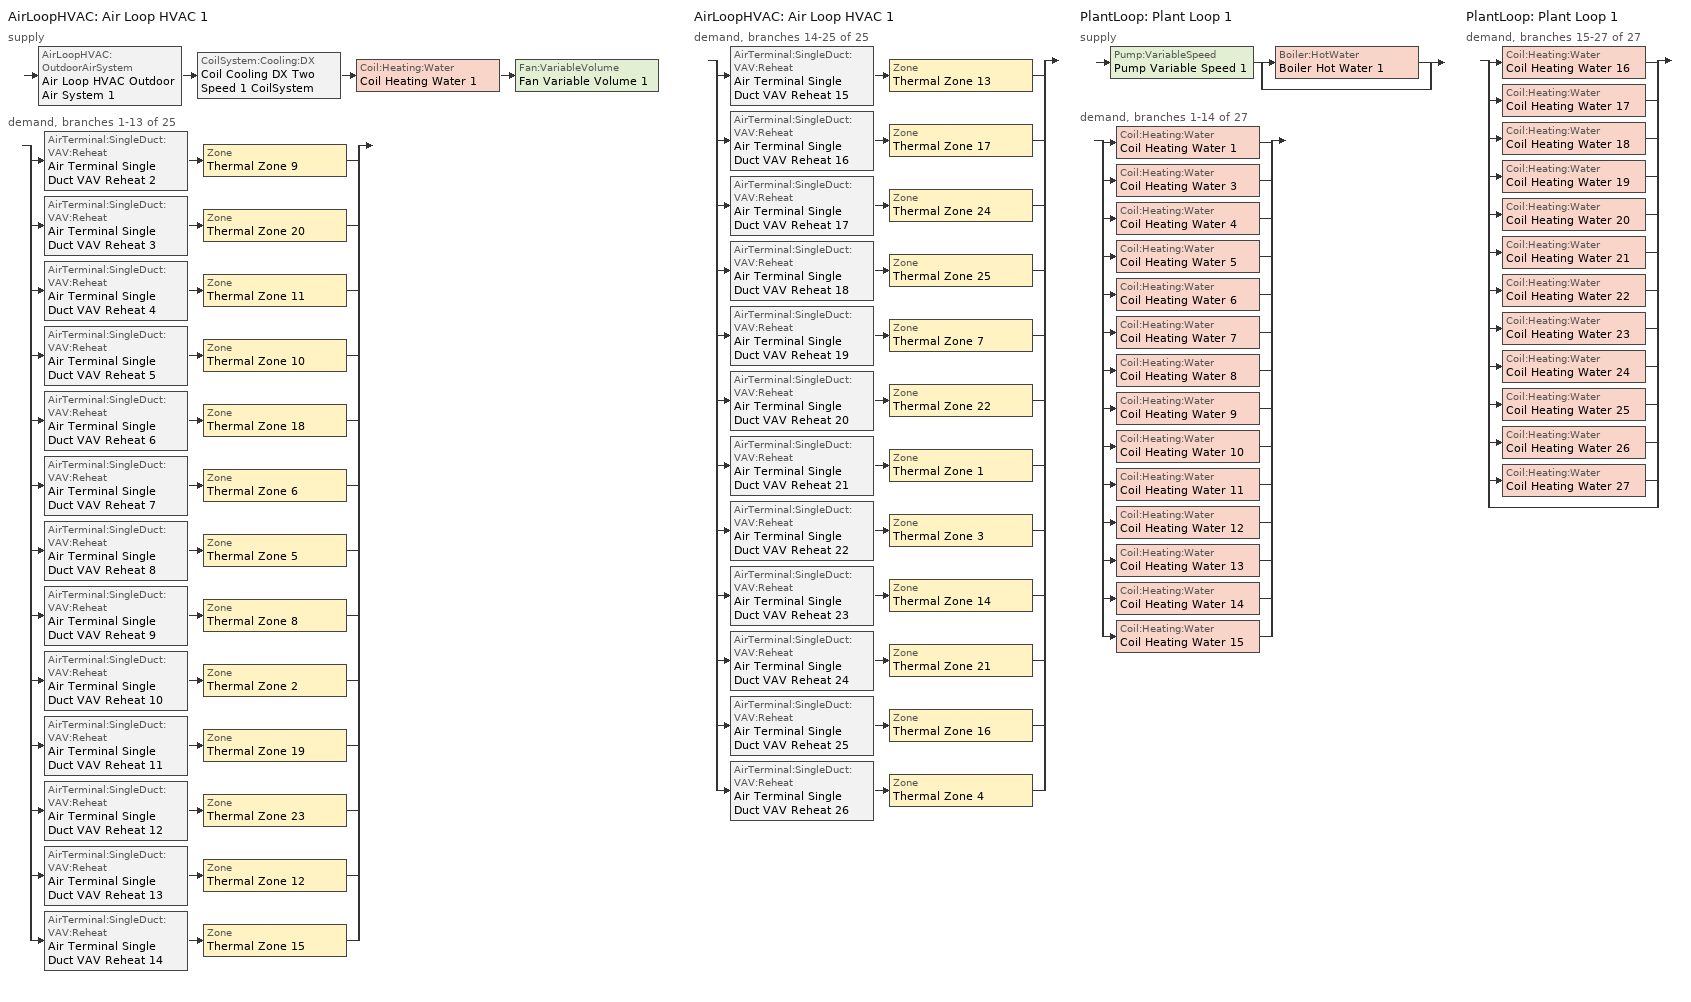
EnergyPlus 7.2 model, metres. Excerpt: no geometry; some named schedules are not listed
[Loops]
AirLoopHVAC 'Air Loop HVAC 1'
 supply: AirLoopHVAC:OutdoorAirSystem 'Air Loop HVAC Outdoor Air System 1' > CoilSystem:Cooling:DX 'Coil Cooling DX Two Speed 1 CoilSystem' > Coil:Heating:Water 'Coil Heating Water 1' > Fan:VariableVolume 'Fan Variable Volume 1'
 demand, branches 1-13 of 25: split
  | AirTerminal:SingleDuct:VAV:Reheat 'Air Terminal Single Duct VAV Reheat 2' > Zone 'Thermal Zone 9'
  | AirTerminal:SingleDuct:VAV:Reheat 'Air Terminal Single Duct VAV Reheat 3' > Zone 'Thermal Zone 20'
  | AirTerminal:SingleDuct:VAV:Reheat 'Air Terminal Single Duct VAV Reheat 4' > Zone 'Thermal Zone 11'
  | AirTerminal:SingleDuct:VAV:Reheat 'Air Terminal Single Duct VAV Reheat 5' > Zone 'Thermal Zone 10'
  | AirTerminal:SingleDuct:VAV:Reheat 'Air Terminal Single Duct VAV Reheat 6' > Zone 'Thermal Zone 18'
  | AirTerminal:SingleDuct:VAV:Reheat 'Air Terminal Single Duct VAV Reheat 7' > Zone 'Thermal Zone 6'
  | AirTerminal:SingleDuct:VAV:Reheat 'Air Terminal Single Duct VAV Reheat 8' > Zone 'Thermal Zone 5'
  | AirTerminal:SingleDuct:VAV:Reheat 'Air Terminal Single Duct VAV Reheat 9' > Zone 'Thermal Zone 8'
  | AirTerminal:SingleDuct:VAV:Reheat 'Air Terminal Single Duct VAV Reheat 10' > Zone 'Thermal Zone 2'
  | AirTerminal:SingleDuct:VAV:Reheat 'Air Terminal Single Duct VAV Reheat 11' > Zone 'Thermal Zone 19'
  | AirTerminal:SingleDuct:VAV:Reheat 'Air Terminal Single Duct VAV Reheat 12' > Zone 'Thermal Zone 23'
  | AirTerminal:SingleDuct:VAV:Reheat 'Air Terminal Single Duct VAV Reheat 13' > Zone 'Thermal Zone 12'
  | AirTerminal:SingleDuct:VAV:Reheat 'Air Terminal Single Duct VAV Reheat 14' > Zone 'Thermal Zone 15'
AirLoopHVAC 'Air Loop HVAC 1'
 demand, branches 14-25 of 25: split
  | AirTerminal:SingleDuct:VAV:Reheat 'Air Terminal Single Duct VAV Reheat 15' > Zone 'Thermal Zone 13'
  | AirTerminal:SingleDuct:VAV:Reheat 'Air Terminal Single Duct VAV Reheat 16' > Zone 'Thermal Zone 17'
  | AirTerminal:SingleDuct:VAV:Reheat 'Air Terminal Single Duct VAV Reheat 17' > Zone 'Thermal Zone 24'
  | AirTerminal:SingleDuct:VAV:Reheat 'Air Terminal Single Duct VAV Reheat 18' > Zone 'Thermal Zone 25'
  | AirTerminal:SingleDuct:VAV:Reheat 'Air Terminal Single Duct VAV Reheat 19' > Zone 'Thermal Zone 7'
  | AirTerminal:SingleDuct:VAV:Reheat 'Air Terminal Single Duct VAV Reheat 20' > Zone 'Thermal Zone 22'
  | AirTerminal:SingleDuct:VAV:Reheat 'Air Terminal Single Duct VAV Reheat 21' > Zone 'Thermal Zone 1'
  | AirTerminal:SingleDuct:VAV:Reheat 'Air Terminal Single Duct VAV Reheat 22' > Zone 'Thermal Zone 3'
  | AirTerminal:SingleDuct:VAV:Reheat 'Air Terminal Single Duct VAV Reheat 23' > Zone 'Thermal Zone 14'
  | AirTerminal:SingleDuct:VAV:Reheat 'Air Terminal Single Duct VAV Reheat 24' > Zone 'Thermal Zone 21'
  | AirTerminal:SingleDuct:VAV:Reheat 'Air Terminal Single Duct VAV Reheat 25' > Zone 'Thermal Zone 16'
  | AirTerminal:SingleDuct:VAV:Reheat 'Air Terminal Single Duct VAV Reheat 26' > Zone 'Thermal Zone 4'
PlantLoop 'Plant Loop 1'
 supply: Pump:VariableSpeed 'Pump Variable Speed 1' > split
  | Boiler:HotWater 'Boiler Hot Water 1'
  | bypass
 demand, branches 1-14 of 27: split
  | Coil:Heating:Water 'Coil Heating Water 1'
  | Coil:Heating:Water 'Coil Heating Water 3'
  | Coil:Heating:Water 'Coil Heating Water 4'
  | Coil:Heating:Water 'Coil Heating Water 5'
  | Coil:Heating:Water 'Coil Heating Water 6'
  | Coil:Heating:Water 'Coil Heating Water 7'
  | Coil:Heating:Water 'Coil Heating Water 8'
  | Coil:Heating:Water 'Coil Heating Water 9'
  | Coil:Heating:Water 'Coil Heating Water 10'
  | Coil:Heating:Water 'Coil Heating Water 11'
  | Coil:Heating:Water 'Coil Heating Water 12'
  | Coil:Heating:Water 'Coil Heating Water 13'
  | Coil:Heating:Water 'Coil Heating Water 14'
  | Coil:Heating:Water 'Coil Heating Water 15'
PlantLoop 'Plant Loop 1'
 demand, branches 15-27 of 27: split
  | Coil:Heating:Water 'Coil Heating Water 16'
  | Coil:Heating:Water 'Coil Heating Water 17'
  | Coil:Heating:Water 'Coil Heating Water 18'
  | Coil:Heating:Water 'Coil Heating Water 19'
  | Coil:Heating:Water 'Coil Heating Water 20'
  | Coil:Heating:Water 'Coil Heating Water 21'
  | Coil:Heating:Water 'Coil Heating Water 22'
  | Coil:Heating:Water 'Coil Heating Water 23'
  | Coil:Heating:Water 'Coil Heating Water 24'
  | Coil:Heating:Water 'Coil Heating Water 25'
  | Coil:Heating:Water 'Coil Heating Water 26'
  | Coil:Heating:Water 'Coil Heating Water 27'
  | bypass
[AirLoopHVAC]
Air Loop HVAC 1: Design Supply Air Flow Rate {m3/s}=AutoSize
[Sizing:System]
Air Loop HVAC 1: Type of Load to Size On=Sensible; Design Outdoor Air Flow Rate {m3/s}=Autosize; Minimum System Air Flow Ratio=0.3; Preheat Design Temperature {C}=7; Preheat Design Humidity Ratio {kgWater/kgDryAir}=0.008; Precool Design Temperature {C}=12.8; Precool Design Humidity Ratio {kgWater/kgDryAir}=0.008; Central Cooling Design Supply Air Temperature {C}=12.8; Central Heating Design Supply Air Temperature {C}=12.8; Sizing Option=NonCoincident; 100% Outdoor Air in Cooling=Yes; 100% Outdoor Air in Heating=Yes; Central Cooling Design Supply Air Humidity Ratio {kgWater/kgDryAir}=0.0085; Central Heating Design Supply Air Humidity Ratio {kgWater/kgDryAir}=0.008; Cooling Design Air Flow Method=DesignDay; Cooling Design Air Flow Rate {m3/s}=0; Heating Design Air Flow Method=DesignDay; Heating Design Air Flow Rate {m3/s}=0; System Outdoor Air Method=ZoneSum
[Controller:WaterCoil]
Controller Water Coil 1: Control Variable=Temperature; Action=Normal; Actuator Variable=Flow; Controller Convergence Tolerance {deltaC}=Autosize; Maximum Actuated Flow {m3/s}=Autosize; Minimum Actuated Flow {m3/s}=1e-07
[Controller:OutdoorAir]
Controller Outdoor Air 1: Minimum Outdoor Air Flow Rate {m3/s}=Autosize; Maximum Outdoor Air Flow Rate {m3/s}=Autosize; Economizer Control Type=FixedDryBulb; Economizer Control Action Type=ModulateFlow; Economizer Maximum Limit Dry-Bulb Temperature {C}=30; Economizer Maximum Limit Enthalpy {J/kg}=64000; Economizer Minimum Limit Dry-Bulb Temperature {C}=-100; Lockout Type=NoLockout; Minimum Limit Type=FixedMinimum; High Humidity Control=No; Control High Indoor Humidity Based on Outdoor Humidity Ratio=Yes; Heat Recovery Bypass Control Type=BypassWhenOAFlowGreaterThanMinimum
[SetpointManager:MixedAir] Control Variable=Temperature
Setpoint Manager Mixed Air 3; Setpoint Manager Mixed Air 2; Setpoint Manager Mixed Air 1
[CoilSystem:Cooling:DX]
Coil Cooling DX Two Speed 1 CoilSystem: Availability Schedule=Always_On; Cooling Coil=Coil Cooling DX Two Speed 1
[Coil:Cooling:DX:TwoSpeed]
Coil Cooling DX Two Speed 1: Availability Schedule=Always_On; Rated High Speed Total Cooling Capacity {W}=Autosize; Rated High Speed Sensible Heat Ratio=Autosize; Rated High Speed COP {W/W}=5.5; Rated High Speed Air Flow Rate {m3/s}=Autosize; Total Cooling Capacity Function of Temperature Curve=Curve Biquadratic 1; Total Cooling Capacity Function of Flow Fraction Curve=Curve Quadratic 1; Energy Input Ratio Function of Temperature Curve=Curve Biquadratic 2; Energy Input Ratio Function of Flow Fraction Curve=Curve Quadratic 2; Part Load Fraction Correlation Curve=Curve Quadratic 3; Rated Low Speed Total Cooling Capacity {W}=Autosize; Rated Low Speed Sensible Heat Ratio=0.69; Rated Low Speed COP {W/W}=6.6; Rated Low Speed Air Flow Rate {m3/s}=Autosize; Low Speed Total Cooling Capacity Function of Temperature Curve=Curve Biquadratic 3; Low Speed Energy Input Ratio Function of Temperature Curve=Curve Biquadratic 4; Condenser Type=AirCooled; High Speed Evaporative Condenser Effectiveness=0; Low Speed Evaporative Condenser Effectiveness=0; Basin Heater Capacity {W/K}=10; Basin Heater Setpoint Temperature {C}=2
[Coil:Heating:Water] Availability Schedule=Always_On; U-Factor Times Area Value {W/K}=Autosize; Maximum Water Flow Rate {m3/s}=Autosize; Performance Input Method=UFactorTimesAreaAndDesignWaterFlowRate; Rated Capacity {W}=Autosize; Rated Inlet Water Temperature {C}=82.2; Rated Inlet Air Temperature {C}=16.6; Rated Outlet Water Temperature {C}=71.1; Rated Outlet Air Temperature {C}=32.2; Rated Ratio for Air and Water Convection=0.5
Coil Heating Water 1; Coil Heating Water 3; Coil Heating Water 4; Coil Heating Water 5; Coil Heating Water 6; Coil Heating Water 7; Coil Heating Water 8; Coil Heating Water 9; Coil Heating Water 10; Coil Heating Water 11; Coil Heating Water 12; Coil Heating Water 13; Coil Heating Water 14; Coil Heating Water 15; Coil Heating Water 16; Coil Heating Water 17; Coil Heating Water 18; Coil Heating Water 19; Coil Heating Water 20; Coil Heating Water 21; Coil Heating Water 22; Coil Heating Water 23; Coil Heating Water 24; Coil Heating Water 25; Coil Heating Water 26; Coil Heating Water 27
[Fan:VariableVolume]
Fan Variable Volume 1: Availability Schedule=Always_On; Fan Efficiency=0.5; Pressure Rise {Pa}=500; Maximum Flow Rate {m3/s}=AutoSize; Fan Power Minimum Flow Rate Input Method=FixedFlowRate; Fan Power Minimum Flow Fraction=0; Fan Power Minimum Air Flow Rate {m3/s}=0; Motor Efficiency=0.93; Motor In Airstream Fraction=1; Fan Power Coefficient 1=0.0407599; Fan Power Coefficient 2=0.088045; Fan Power Coefficient 3=-0.0729261; Fan Power Coefficient 4=0.94374; Fan Power Coefficient 5=0
[SetpointManager:Scheduled] Control Variable=Temperature
Name | Schedule
Setpoint Manager Scheduled 1 | Deck_Temperature
Setpoint Manager Scheduled 2 | Hot_Water_Temperature
[AirTerminal:SingleDuct:VAV:Reheat] Availability Schedule=Always_On; Maximum Air Flow Rate {m3/s}=Autosize; Zone Minimum Air Flow Input Method=Constant; Constant Minimum Air Flow Fraction=0.3; Fixed Minimum Air Flow Rate {m3/s}=0.3; Maximum Hot Water or Steam Flow Rate {m3/s}=Autosize; Minimum Hot Water or Steam Flow Rate {m3/s}=0; Convergence Tolerance=0.001; Damper Heating Action=Normal; Maximum Flow per Zone Floor Area During Reheat {m3/s-m2}=Autocalculate; Maximum Flow Fraction During Reheat=Autocalculate; Maximum Reheat Air Temperature {C}=35
Name | Reheat Coil
Air Terminal Single Duct VAV Reheat 2 | Coil Heating Water 3
Air Terminal Single Duct VAV Reheat 3 | Coil Heating Water 4
Air Terminal Single Duct VAV Reheat 4 | Coil Heating Water 5
Air Terminal Single Duct VAV Reheat 5 | Coil Heating Water 6
Air Terminal Single Duct VAV Reheat 6 | Coil Heating Water 7
Air Terminal Single Duct VAV Reheat 7 | Coil Heating Water 8
Air Terminal Single Duct VAV Reheat 8 | Coil Heating Water 9
Air Terminal Single Duct VAV Reheat 9 | Coil Heating Water 10
Air Terminal Single Duct VAV Reheat 10 | Coil Heating Water 11
Air Terminal Single Duct VAV Reheat 11 | Coil Heating Water 12
Air Terminal Single Duct VAV Reheat 12 | Coil Heating Water 13
Air Terminal Single Duct VAV Reheat 13 | Coil Heating Water 14
Air Terminal Single Duct VAV Reheat 14 | Coil Heating Water 15
Air Terminal Single Duct VAV Reheat 15 | Coil Heating Water 16
Air Terminal Single Duct VAV Reheat 16 | Coil Heating Water 17
Air Terminal Single Duct VAV Reheat 17 | Coil Heating Water 18
Air Terminal Single Duct VAV Reheat 18 | Coil Heating Water 19
Air Terminal Single Duct VAV Reheat 19 | Coil Heating Water 20
Air Terminal Single Duct VAV Reheat 20 | Coil Heating Water 21
Air Terminal Single Duct VAV Reheat 21 | Coil Heating Water 22
Air Terminal Single Duct VAV Reheat 22 | Coil Heating Water 23
Air Terminal Single Duct VAV Reheat 23 | Coil Heating Water 24
Air Terminal Single Duct VAV Reheat 24 | Coil Heating Water 25
Air Terminal Single Duct VAV Reheat 25 | Coil Heating Water 26
Air Terminal Single Duct VAV Reheat 26 | Coil Heating Water 27
[PlantLoop]
Plant Loop 1: Fluid Type=Water; Plant Equipment Operation Scheme=Plant Loop 1 Operation Scheme List; Maximum Loop Temperature {C}=100; Minimum Loop Temperature {C}=0; Maximum Loop Flow Rate {m3/s}=Autosize; Minimum Loop Flow Rate {m3/s}=0; Plant Loop Volume {m3}=Autocalculate; Load Distribution Scheme=Optimal
[PlantEquipmentOperationSchemes]
Plant Loop 1 Operation Scheme List: Control Scheme Object Type 1=PlantEquipmentOperation:HeatingLoad; Control Scheme Name 1=Plant Loop 1 Heating Operation Scheme; Control Scheme Schedule Name 1=Plant Loop 1 On Schedule
[PlantEquipmentOperation:HeatingLoad]
Plant Loop 1 Heating Operation Scheme: Load Range Lower Limit 1 {W}=0; Load Range Upper Limit 1 {W}=1000000000; Range Equipment List Name 1=Plant Loop 1 Heating Equipment List
[PlantEquipmentList]
Plant Loop 1 Heating Equipment List: Boiler:HotWater, Boiler Hot Water 1
[Sizing:Plant]
Plant Loop 1: Loop Type=Heating; Design Loop Exit Temperature {C}=82; Loop Design Temperature Difference {deltaC}=11
[Pump:VariableSpeed]
Pump Variable Speed 1: Rated Flow Rate {m3/s}=Autosize; Rated Pump Head {Pa}=179352; Rated Power Consumption {W}=Autosize; Motor Efficiency=0.9; Fraction of Motor Inefficiencies to Fluid Stream=0; Coefficient 1 of the Part Load Performance Curve=0; Coefficient 2 of the Part Load Performance Curve=1; Coefficient 3 of the Part Load Performance Curve=0; Coefficient 4 of the Part Load Performance Curve=0; Minimum Flow Rate {m3/s}=0; Pump Control Type=Intermittent
[Boiler:HotWater]
Boiler Hot Water 1: Fuel Type=NaturalGas; Nominal Capacity {W}=Autosize; Nominal Thermal Efficiency=0.66; Design Water Outlet Temperature {C}=82; Design Water Flow Rate {m3/s}=Autosize; Minimum Part Load Ratio=0; Maximum Part Load Ratio=1; Optimum Part Load Ratio=1; Water Outlet Upper Temperature Limit {C}=99; Boiler Flow Mode=ConstantFlow; Parasitic Electric Load {W}=0; Sizing Factor=1
[ZoneControl:Thermostat] Control Object Type 1=ThermostatSetpoint:DualSetpoint; Control Name 1=Thermostat Setpoint Dual Setpoint 1
Name | Zone or ZoneList | Control Type Schedule
Thermal Zone 14 Thermostat | Thermal Zone 14 | Thermal Zone 14 Thermostat Schedule
Thermal Zone 15 Thermostat | Thermal Zone 15 | Thermal Zone 15 Thermostat Schedule
Thermal Zone 9 Thermostat | Thermal Zone 9 | Thermal Zone 9 Thermostat Schedule
Thermal Zone 1 Thermostat | Thermal Zone 1 | Thermal Zone 1 Thermostat Schedule
Thermal Zone 18 Thermostat | Thermal Zone 18 | Thermal Zone 18 Thermostat Schedule
Thermal Zone 17 Thermostat | Thermal Zone 17 | Thermal Zone 17 Thermostat Schedule
Thermal Zone 24 Thermostat | Thermal Zone 24 | Thermal Zone 24 Thermostat Schedule
Thermal Zone 8 Thermostat | Thermal Zone 8 | Thermal Zone 8 Thermostat Schedule
Thermal Zone 25 Thermostat | Thermal Zone 25 | Thermal Zone 25 Thermostat Schedule
Thermal Zone 3 Thermostat | Thermal Zone 3 | Thermal Zone 3 Thermostat Schedule
Thermal Zone 22 Thermostat | Thermal Zone 22 | Thermal Zone 22 Thermostat Schedule
Thermal Zone 12 Thermostat | Thermal Zone 12 | Thermal Zone 12 Thermostat Schedule
Thermal Zone 11 Thermostat | Thermal Zone 11 | Thermal Zone 11 Thermostat Schedule
Thermal Zone 16 Thermostat | Thermal Zone 16 | Thermal Zone 16 Thermostat Schedule
Thermal Zone 5 Thermostat | Thermal Zone 5 | Thermal Zone 5 Thermostat Schedule
Thermal Zone 20 Thermostat | Thermal Zone 20 | Thermal Zone 20 Thermostat Schedule
Thermal Zone 21 Thermostat | Thermal Zone 21 | Thermal Zone 21 Thermostat Schedule
Thermal Zone 19 Thermostat | Thermal Zone 19 | Thermal Zone 19 Thermostat Schedule
Thermal Zone 23 Thermostat | Thermal Zone 23 | Thermal Zone 23 Thermostat Schedule
Thermal Zone 13 Thermostat | Thermal Zone 13 | Thermal Zone 13 Thermostat Schedule
Thermal Zone 10 Thermostat | Thermal Zone 10 | Thermal Zone 10 Thermostat Schedule
Thermal Zone 2 Thermostat | Thermal Zone 2 | Thermal Zone 2 Thermostat Schedule
Thermal Zone 6 Thermostat | Thermal Zone 6 | Thermal Zone 6 Thermostat Schedule
Thermal Zone 7 Thermostat | Thermal Zone 7 | Thermal Zone 7 Thermostat Schedule
Thermal Zone 4 Thermostat | Thermal Zone 4 | Thermal Zone 4 Thermostat Schedule
[ThermostatSetpoint:DualSetpoint]
Thermostat Setpoint Dual Setpoint 1: Heating Setpoint Temperature Schedule=Heating Sch; Cooling Setpoint Temperature Schedule=Cooling Sch
[Zone equipment]
Thermal Zone 14: Air Terminal Single Duct VAV Reheat 23
Thermal Zone 15: Air Terminal Single Duct VAV Reheat 14
Thermal Zone 9: Air Terminal Single Duct VAV Reheat 2
Thermal Zone 1: Air Terminal Single Duct VAV Reheat 21
Thermal Zone 18: Air Terminal Single Duct VAV Reheat 6
Thermal Zone 17: Air Terminal Single Duct VAV Reheat 16
Thermal Zone 24: Air Terminal Single Duct VAV Reheat 17
Thermal Zone 8: Air Terminal Single Duct VAV Reheat 9
Thermal Zone 25: Air Terminal Single Duct VAV Reheat 18
Thermal Zone 3: Air Terminal Single Duct VAV Reheat 22
Thermal Zone 22: Air Terminal Single Duct VAV Reheat 20
Thermal Zone 12: Air Terminal Single Duct VAV Reheat 13
Thermal Zone 11: Air Terminal Single Duct VAV Reheat 4
Thermal Zone 16: Air Terminal Single Duct VAV Reheat 25
Thermal Zone 5: Air Terminal Single Duct VAV Reheat 8
Thermal Zone 20: Air Terminal Single Duct VAV Reheat 3
Thermal Zone 21: Air Terminal Single Duct VAV Reheat 24
Thermal Zone 19: Air Terminal Single Duct VAV Reheat 11
Thermal Zone 23: Air Terminal Single Duct VAV Reheat 12
Thermal Zone 13: Air Terminal Single Duct VAV Reheat 15
Thermal Zone 10: Air Terminal Single Duct VAV Reheat 5
Thermal Zone 2: Air Terminal Single Duct VAV Reheat 10
Thermal Zone 6: Air Terminal Single Duct VAV Reheat 7
Thermal Zone 7: Air Terminal Single Duct VAV Reheat 19
Thermal Zone 4: Air Terminal Single Duct VAV Reheat 26
[Sizing:Zone] Zone Cooling Design Supply Air Temperature Input Method=SupplyAirTemperature; Zone Cooling Design Supply Air Temperature {C}=14; Zone Heating Design Supply Air Temperature Input Method=SupplyAirTemperature; Zone Heating Design Supply Air Temperature {C}=40; Zone Cooling Design Supply Air Humidity Ratio {kgWater/kgDryAir}=0.0085; Zone Heating Design Supply Air Humidity Ratio {kgWater/kgDryAir}=0.008; Design Specification Outdoor Air Object=ASHRAE_90.1-2004 ClimateZone 1-8 MediumOffice WholeBuilding Ventilation; Cooling Design Air Flow Method=DesignDay; Cooling Design Air Flow Rate {m3/s}=0; Cooling Minimum Air Flow per Zone Floor Area {m3/s-m2}=0.000762; Cooling Minimum Air Flow {m3/s}=0; Cooling Minimum Air Flow Fraction=0; Heating Design Air Flow Method=DesignDay; Heating Design Air Flow Rate {m3/s}=0; Heating Maximum Air Flow per Zone Floor Area {m3/s-m2}=0.002032; Heating Maximum Air Flow {m3/s}=0.141576; Heating Maximum Air Flow Fraction=0.3
Thermal Zone 14; Thermal Zone 15; Thermal Zone 9; Thermal Zone 1; Thermal Zone 18; Thermal Zone 17; Thermal Zone 24; Thermal Zone 8; Thermal Zone 25; Thermal Zone 3; Thermal Zone 22; Thermal Zone 12; Thermal Zone 11; Thermal Zone 16; Thermal Zone 5; Thermal Zone 20; Thermal Zone 21; Thermal Zone 19; Thermal Zone 23; Thermal Zone 13; Thermal Zone 10; Thermal Zone 2; Thermal Zone 6; Thermal Zone 7; Thermal Zone 4
[DesignSpecification:OutdoorAir]
ASHRAE_90.1-2004 ClimateZone 1-8 MediumOffice WholeBuilding Ventilation: Outdoor Air Method=Sum; Outdoor Air Flow per Person {m3/s-person}=0.00943895; Outdoor Air Flow per Zone Floor Area {m3/s-m2}=0; Outdoor Air Flow per Zone {m3/s}=0; Outdoor Air Flow Air Changes per Hour {1/hr}=0
[Schedule:Day:Interval]
Hot_Water_Temperature_Winter_Design_Day; Hot_Water_Temperature_Default; Hot_Water_Temperature_Summer_Design_Day: No, 24:00, 67
Always_On_Winter_Design_Day; Always_On_Default; Always_On_Summer_Design_Day: No, 24:00, 1
Deck_Temperature_Default; Deck_Temperature_Winter_Design_Day; Deck_Temperature_Summer_Design_Day: No, 24:00, 12.8
[Schedule:Week:Daily]
Schedule:Week:Daily {5ec388d9-bdb7-4646-8197-c7ff75ee2c9f}: Heating Sch Default, Heating Sch Default, Heating Sch Default, Heating Sch Default, Heating Sch Default, Heating Sch Default, Heating Sch Default, Heating Sch Default, Heating Sch Default, Heating Sch Default, Heating Sch Default, Heating Sch Default
Schedule:Week:Daily {6751cf83-5bf2-4105-aef9-7b10f29bbb1a}: Hot_Water_Temperature_Default, Hot_Water_Temperature_Default, Hot_Water_Temperature_Default, Hot_Water_Temperature_Default, Hot_Water_Temperature_Default, Hot_Water_Temperature_Default, Hot_Water_Temperature_Default, Hot_Water_Temperature_Default, Hot_Water_Temperature_Summer_Design_Day, Hot_Water_Temperature_Winter_Design_Day, Hot_Water_Temperature_Default, Hot_Water_Temperature_Default
Schedule:Week:Daily {c6cbd488-2242-453d-ae62-1e41eb5161d9}: Always_On_Default, Always_On_Default, Always_On_Default, Always_On_Default, Always_On_Default, Always_On_Default, Always_On_Default, Always_On_Default, Always_On_Summer_Design_Day, Always_On_Winter_Design_Day, Always_On_Default, Always_On_Default
Schedule:Week:Daily {23de296f-6ff5-402a-8602-553b377265b0}: Deck_Temperature_Default, Deck_Temperature_Default, Deck_Temperature_Default, Deck_Temperature_Default, Deck_Temperature_Default, Deck_Temperature_Default, Deck_Temperature_Default, Deck_Temperature_Default, Deck_Temperature_Summer_Design_Day, Deck_Temperature_Winter_Design_Day, Deck_Temperature_Default, Deck_Temperature_Default
[Schedule:Year]
Heating Sch: Schedule:Week:Daily {5ec388d9-bdb7-4646-8197-c7ff75ee2c9f}, 1, 1, 12, 31
Hot_Water_Temperature: Schedule:Week:Daily {6751cf83-5bf2-4105-aef9-7b10f29bbb1a}, 1, 1, 12, 31
Cooling Sch: Schedule:Week:Daily {2b16cdc0-0a4e-425e-ade9-45b7673ee1af}, 1, 1, 12, 31
Always_On: Schedule:Week:Daily {c6cbd488-2242-453d-ae62-1e41eb5161d9}, 1, 1, 12, 31
Deck_Temperature: Schedule:Week:Daily {23de296f-6ff5-402a-8602-553b377265b0}, 1, 1, 12, 31
[Schedule:Compact]
Plant Loop 1 On Schedule: Through: 12/31, For: AllDays, Until: 24:00, 1
Thermal Zone 14 Thermostat Schedule; Thermal Zone 15 Thermostat Schedule; Thermal Zone 9 Thermostat Schedule; Thermal Zone 1 Thermostat Schedule; Thermal Zone 18 Thermostat Schedule; Thermal Zone 17 Thermostat Schedule; Thermal Zone 24 Thermostat Schedule; Thermal Zone 8 Thermostat Schedule; Thermal Zone 25 Thermostat Schedule; Thermal Zone 3 Thermostat Schedule; Thermal Zone 22 Thermostat Schedule; Thermal Zone 12 Thermostat Schedule; Thermal Zone 11 Thermostat Schedule; Thermal Zone 16 Thermostat Schedule; Thermal Zone 5 Thermostat Schedule; Thermal Zone 20 Thermostat Schedule; Thermal Zone 21 Thermostat Schedule; Thermal Zone 19 Thermostat Schedule; Thermal Zone 23 Thermostat Schedule; Thermal Zone 13 Thermostat Schedule; Thermal Zone 10 Thermostat Schedule; Thermal Zone 2 Thermostat Schedule; Thermal Zone 6 Thermostat Schedule; Thermal Zone 7 Thermostat Schedule; Thermal Zone 4 Thermostat Schedule: Through: 12/31, For: AllDays, Until: 24:00, 4
[Curve:Biquadratic]
Name | Coefficient1 Constant | Coefficient2 x | Coefficient3 x**2 | Coefficient4 y | Coefficient5 y**2 | Coefficient6 x*y | Minimum Value of x {BasedOnField A2} | Maximum Value of x {BasedOnField A2} | Minimum Value of y {BasedOnField A3} | Maximum Value of y {BasedOnField A3}
Curve Biquadratic 1 | 0.42415 | 0.04426 | -0.00042 | 0.00333 | -8e-05 | -0.00021 | 17 | 22 | 13 | 46
Curve Biquadratic 2 | 1.23649 | -0.02431 | 0.00057 | -0.01434 | 0.00063 | -0.00038 | 17 | 22 | 13 | 46
Curve Biquadratic 3; Curve Biquadratic 4 | 0 | 0 | 0 | 0 | 0 | 0 | 0 | 1 | 0 | 1
[Curve:Quadratic]
Name | Coefficient1 Constant | Coefficient2 x | Coefficient3 x**2 | Minimum Value of x {BasedOnField A2} | Maximum Value of x {BasedOnField A2}
Curve Quadratic 1 | 0.77136 | 0.34053 | -0.11088 | 0.75918 | 1.13877
Curve Quadratic 2 | 1.2055 | -0.32953 | 0.12308 | 0.75918 | 1.13877
Curve Quadratic 3 | 0.771 | 0.229 | 0 | 0 | 1
